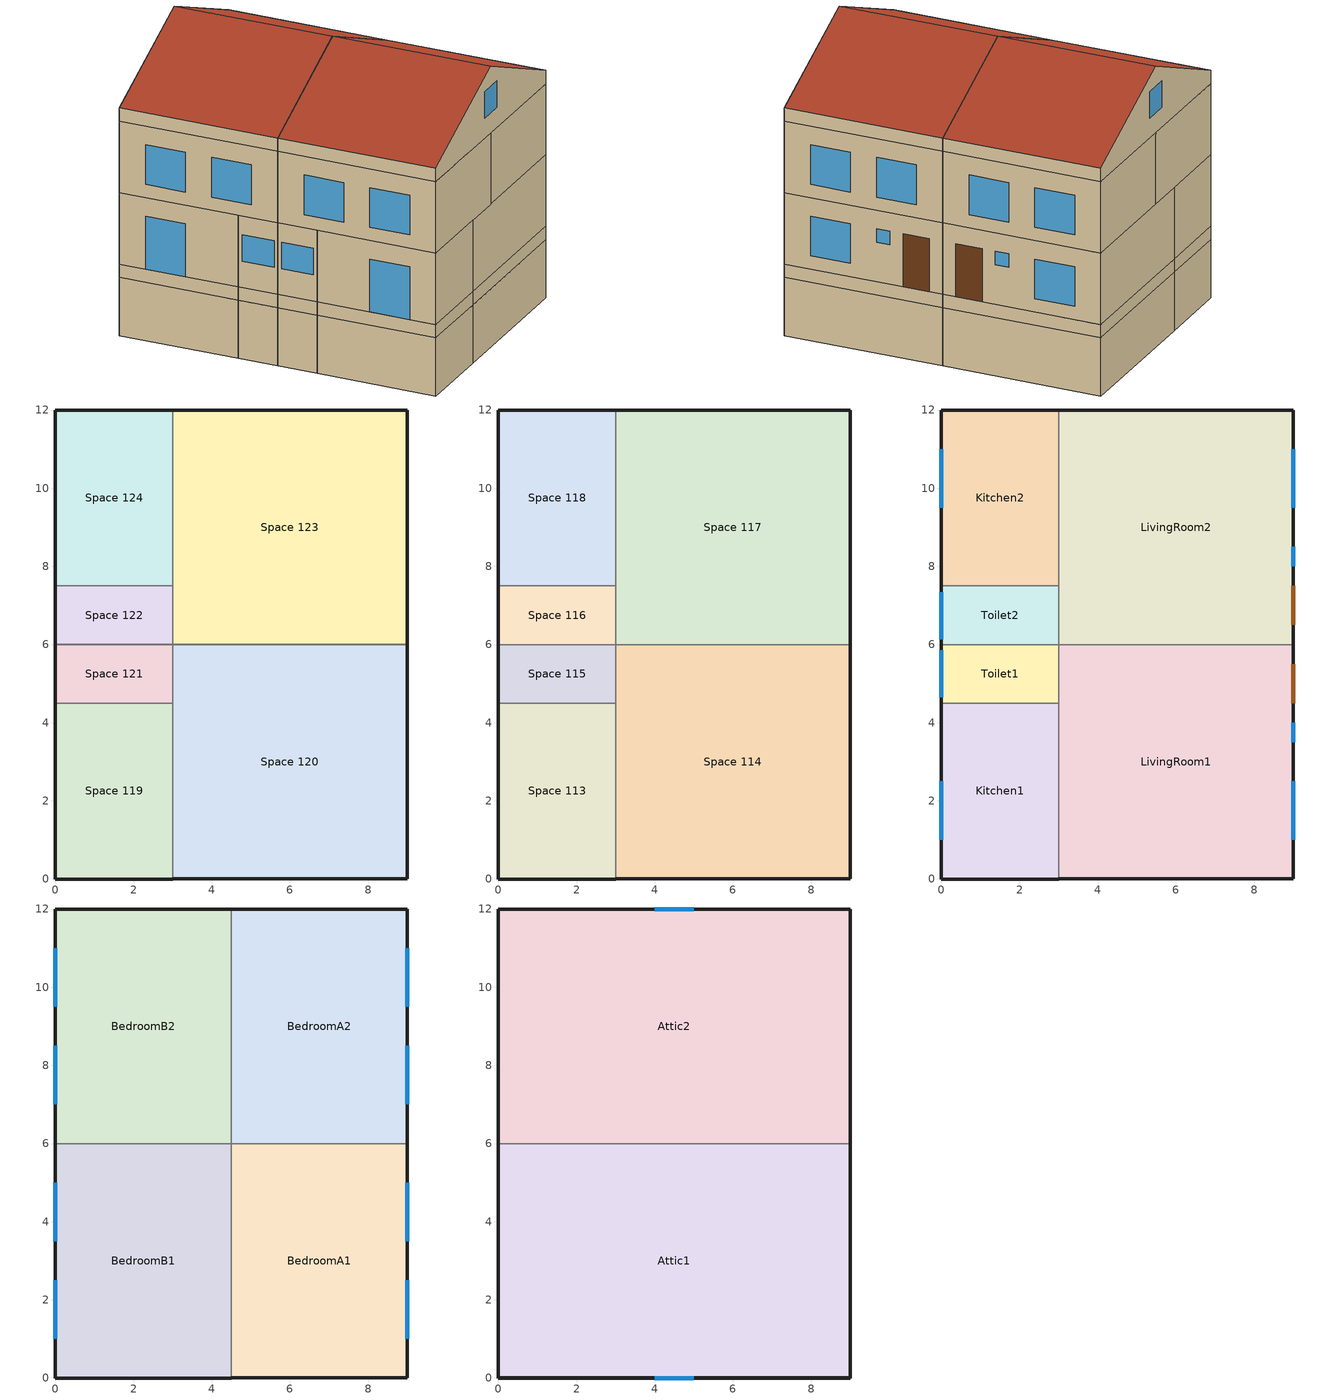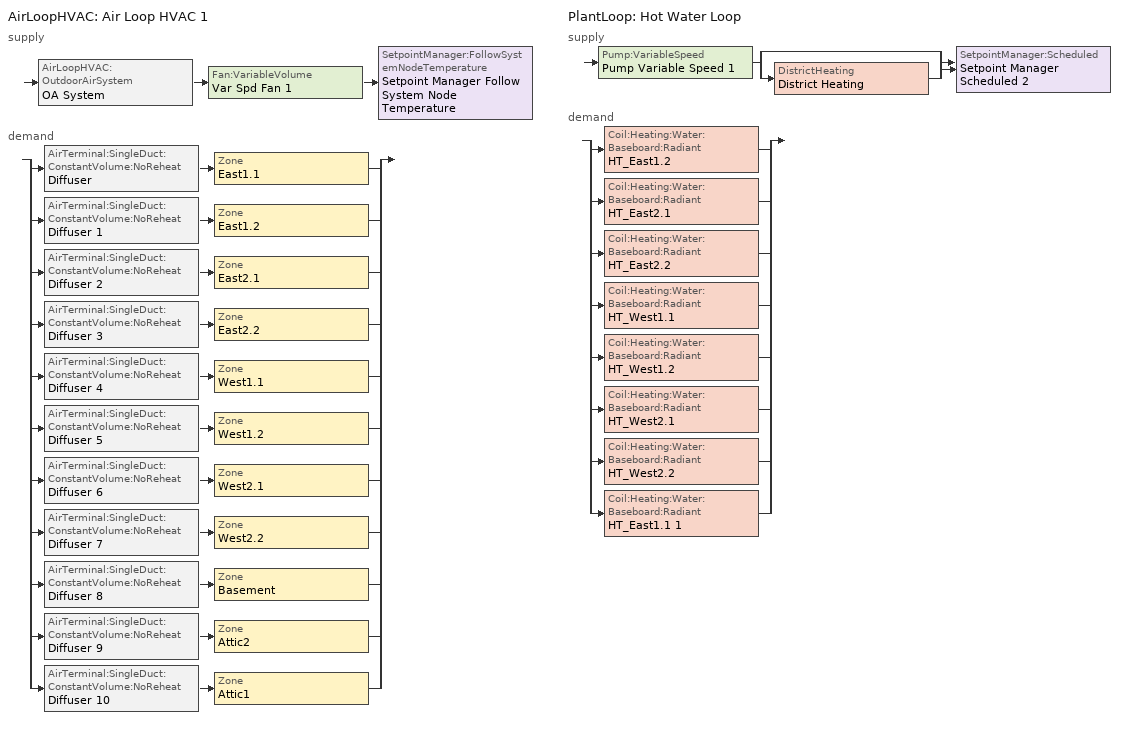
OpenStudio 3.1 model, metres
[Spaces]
Space 119
 floor ground: 3,4.5 3,0 0,0 0,4.5 z-2.2
 wall outside: 0,4.5 0,0 3,0 z-2.2:0
 wall to Space 121: 3,4.5 0,4.5 z-2.2:0
 wall to Space 120: 3,0 3,4.5 z-2.2:0
Space 120
 floor ground: 9,6 9,0 3,0 3,6 z-2.2
 wall outside: 3,0 9,0 9,6 z-2.2:0
 wall to Space 121: 3,6 3,4.5 z-2.2:0
 wall to Space 123: 9,6 3,6 z-2.2:0
Space 121
 floor ground: 3,6 3,4.5 0,4.5 0,6 z-2.2
 wall outside: 0,6 0,4.5 z-2.2:0
 wall to Space 122: 3,6 0,6 z-2.2:0
Space 122
 floor ground: 3,7.5 3,6 0,6 0,7.5 z-2.2
 wall outside: 0,7.5 0,6 z-2.2:0
 wall to Space 123: 3,6 3,7.5 z-2.2:0
 wall to Space 124: 3,7.5 0,7.5 z-2.2:0
Space 123
 floor ground: 9,12 9,6 3,6 3,12 z-2.2
 wall outside: 9,6 9,12 3,12 z-2.2:0
 wall to Space 124: 3,12 3,7.5 z-2.2:0
Space 124
 floor ground: 3,12 3,7.5 0,7.5 0,12 z-2.2
 wall outside: 3,12 0,12 0,7.5 z-2.2:0
Space 113
 floor to Space 119: 3,4.5 3,0 0,0 0,4.5 z0
 wall outside: 0,4.5 0,0 3,0 z0:0.5
 wall to Space 115: 3,4.5 0,4.5 z0:0.5
 wall to Space 114: 3,0 3,4.5 z0:0.5
Space 114
 floor to Space 120: 9,6 9,0 3,0 3,6 z0
 wall outside: 3,0 9,0 9,6 z0:0.5
 wall to Space 115: 3,6 3,4.5 z0:0.5
 wall to Space 117: 9,6 3,6 z0:0.5
Space 115
 floor to Space 121: 3,6 3,4.5 0,4.5 0,6 z0
 wall outside: 0,6 0,4.5 z0:0.5
 wall to Space 116: 3,6 0,6 z0:0.5
Space 116
 floor to Space 122: 3,7.5 3,6 0,6 0,7.5 z0
 wall outside: 0,7.5 0,6 z0:0.5
 wall to Space 117: 3,6 3,7.5 z0:0.5
 wall to Space 118: 3,7.5 0,7.5 z0:0.5
Space 117
 floor to Space 123: 9,12 9,6 3,6 3,12 z0
 wall outside: 9,6 9,12 3,12 z0:0.5
 wall to Space 118: 3,12 3,7.5 z0:0.5
Space 118
 floor to Space 124: 3,12 3,7.5 0,7.5 0,12 z0
 wall outside: 3,12 0,12 0,7.5 z0:0.5
LivingRoom1
 floor to Space 114: 9,6 9,0 3,0 3,6 z0.5
 wall outside: 3,0 9,0 9,6 z0.5:3.2
 wall to Kitchen1: 3,4.5 3,0 z0.5:3.2
 wall to Toilet1: 3,6 3,4.5 z0.5:3.2
 wall to LivingRoom2: 9,6 3,6 z0.5:3.2
 window: 9,3.5 9,4 z2:2.5; 9,1 9,2.5 z1:2.5
 door: 9,4.5 9,5.5 z0.5:2.5
 roof outside: 9,0 9,6 3,6 3,0 z3.2
Kitchen1
 floor to Space 113: 3,4.5 3,0 0,0 0,4.5 z0.5
 wall outside: 0,4.5 0,0 3,0 z0.5:3.2
 wall to Toilet1: 3,4.5 0,4.5 z0.5:3.2
 window: 0,2.5 0,1 z0.5:2.5
 roof outside: 3,0 3,4.5 0,4.5 0,0 z3.2
Toilet1
 floor to Space 115: 3,6 3,4.5 0,4.5 0,6 z0.5
 wall outside: 0,6 0,4.5 z0.5:3.2
 wall to Toilet2: 3,6 0,6 z0.5:3.2
 window: 0,5.85 0,4.65 z1.5:2.5
 roof outside: 3,4.5 3,6 0,6 0,4.5 z3.2
Toilet2
 floor to Space 116: 3,7.5 3,6 0,6 0,7.5 z0.5
 wall outside: 0,7.5 0,6 z0.5:3.2
 wall to Kitchen2: 3,7.5 0,7.5 z0.5:3.2
 wall to LivingRoom2: 3,6 3,7.5 z0.5:3.2
 window: 0,7.34 0,6.14 z1.5:2.5
 roof outside: 3,6 3,7.5 0,7.5 0,6 z3.2
LivingRoom2
 floor to Space 117: 9,12 9,6 3,6 3,12 z0.5
 wall outside: 9,6 9,12 3,12 z0.5:3.2
 wall to Kitchen2: 3,12 3,7.5 z0.5:3.2
 window: 9,9.5 9,11 z1:2.5; 9,8 9,8.5 z2:2.5
 door: 9,6.5 9,7.5 z0.5:2.5
 roof outside: 9,6 9,12 3,12 3,6 z3.2
Kitchen2
 floor to Space 118: 3,12 3,7.5 0,7.5 0,12 z0.5
 wall outside: 3,12 0,12 0,7.5 z0.5:3.2
 window: 0,11 0,9.5 z0.5:2.5
 roof outside: 3,7.5 3,12 0,12 0,7.5 z3.2
BedroomB1
 floor ground: 4.5,6 4.5,0 0,0 0,6 z3.2
 wall outside: 0,6 0,0 4.5,0 z3.2:5.9
 wall to BedroomB2: 4.5,6 0,6 z3.2:5.9
 wall to BedroomA1: 4.5,0 4.5,6 z3.2:5.9
 window: 0,5 0,3.5 / 0,2.5 0,1 z3.7:5.2
 roof outside: 4.5,0 4.5,6 0,6 0,0 z5.9
BedroomA1
 floor ground: 9,6 9,0 4.5,0 4.5,6 z3.2
 wall outside: 4.5,0 9,0 9,6 z3.2:5.9
 wall to BedroomA2: 9,6 4.5,6 z3.2:5.9
 window: 9,1 9,2.5 / 9,3.5 9,5 z3.7:5.2
 roof outside: 9,0 9,6 4.5,6 4.5,0 z5.9
BedroomB2
 floor ground: 4.5,12 4.5,6 0,6 0,12 z3.2
 wall outside: 4.5,12 0,12 0,6 z3.2:5.9
 wall to BedroomA2: 4.5,6 4.5,12 z3.2:5.9
 window: 0,11 0,9.5 / 0,8.5 0,7 z3.7:5.2
 roof outside: 4.5,6 4.5,12 0,12 0,6 z5.9
BedroomA2
 floor ground: 9,12 9,6 4.5,6 4.5,12 z3.2
 wall outside: 9,6 9,12 4.5,12 z3.2:5.9
 window: 9,7 9,8.5 / 9,9.5 9,11 z3.7:5.2
 roof outside: 9,6 9,12 4.5,12 4.5,6 z5.9
Attic2
 floor ground: 9,12 9,6 0,6 0,12 z5.9
 wall outside: 9,6 9,12 / 0,12 0,6 z5.9:6.4; 4.5,12,8.4 9,12,6.4 9,12,5.9 0,12,5.9 0,12,6.4
 wall to Attic1: 4.5,6,8.4 0,6,6.4 0,6,5.9 9,6,5.9 9,6,6.4
 window: 5,12 4,12 z6.65:7.65
 roof outside: 4.5,6,8.4 9,6,6.4 9,12,6.4 4.5,12,8.4; 4.5,12,8.4 0,12,6.4 0,6,6.4 4.5,6,8.4
Attic1
 floor ground: 9,6 9,0 0,0 0,6 z5.9
 wall outside: 0,6 0,0 / 9,0 9,6 z5.9:6.4; 4.5,0,8.4 0,0,6.4 0,0,5.9 9,0,5.9 9,0,6.4
 window: 4,0 5,0 z6.65:7.65
 roof outside: 4.5,6,8.4 0,6,6.4 0,0,6.4 4.5,0,8.4; 4.5,0,8.4 9,0,6.4 9,6,6.4 4.5,6,8.4
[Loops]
AirLoopHVAC 'Air Loop HVAC 1'
 supply: AirLoopHVAC:OutdoorAirSystem 'OA System' > Fan:VariableVolume 'Var Spd Fan 1' > SetpointManager:FollowSystemNodeTemperature 'Setpoint Manager Follow System Node Temperature'
 demand: split
  | AirTerminal:SingleDuct:ConstantVolume:NoReheat 'Diffuser' > Zone 'East1.1'
  | AirTerminal:SingleDuct:ConstantVolume:NoReheat 'Diffuser 1' > Zone 'East1.2'
  | AirTerminal:SingleDuct:ConstantVolume:NoReheat 'Diffuser 2' > Zone 'East2.1'
  | AirTerminal:SingleDuct:ConstantVolume:NoReheat 'Diffuser 3' > Zone 'East2.2'
  | AirTerminal:SingleDuct:ConstantVolume:NoReheat 'Diffuser 4' > Zone 'West1.1'
  | AirTerminal:SingleDuct:ConstantVolume:NoReheat 'Diffuser 5' > Zone 'West1.2'
  | AirTerminal:SingleDuct:ConstantVolume:NoReheat 'Diffuser 6' > Zone 'West2.1'
  | AirTerminal:SingleDuct:ConstantVolume:NoReheat 'Diffuser 7' > Zone 'West2.2'
  | AirTerminal:SingleDuct:ConstantVolume:NoReheat 'Diffuser 8' > Zone 'Basement'
  | AirTerminal:SingleDuct:ConstantVolume:NoReheat 'Diffuser 9' > Zone 'Attic2'
  | AirTerminal:SingleDuct:ConstantVolume:NoReheat 'Diffuser 10' > Zone 'Attic1'
PlantLoop 'Hot Water Loop'
 supply: Pump:VariableSpeed 'Pump Variable Speed 1' > split
  | bypass
  | DistrictHeating 'District Heating'
  join > SetpointManager:Scheduled 'Setpoint Manager Scheduled 2'
 demand: split
  | Coil:Heating:Water:Baseboard:Radiant 'HT_East1.2'
  | Coil:Heating:Water:Baseboard:Radiant 'HT_East2.1'
  | Coil:Heating:Water:Baseboard:Radiant 'HT_East2.2'
  | Coil:Heating:Water:Baseboard:Radiant 'HT_West1.1'
  | Coil:Heating:Water:Baseboard:Radiant 'HT_West1.2'
  | Coil:Heating:Water:Baseboard:Radiant 'HT_West2.1'
  | Coil:Heating:Water:Baseboard:Radiant 'HT_West2.2'
  | Coil:Heating:Water:Baseboard:Radiant 'HT_East1.1 1'
[Site]
FRANKFURT AM MAIN: Latitude {deg}=50.05; Longitude {deg}=8.6; Time Zone {hr}=1; Elevation {m}=113
[ClimateZones]
Climate Zone Institution Name 1=ASHRAE; Climate Zone Document Name 1=ANSI/ASHRAE Standard 169; Climate Zone Document Year 1=2006; Climate Zone Institution Name 2=CEC; Climate Zone Document Name 2=California Climate Zone Descriptions; Climate Zone Document Year 2=1995
[Building]
Building 1: Default Construction Set=NonRenovated Building
[SizingPeriod:DesignDay] Barometric Pressure {Pa}=99975; Sky Clearness=0; Rain Indicator=0; Snow Indicator=0; Day of Month=21; Daylight Saving Time Indicator=0; Dry-Bulb Temperature Range Modifier Type=DefaultMultipliers
Name | Maximum Dry-Bulb Temperature {C} | Daily Dry-Bulb Temperature Range {deltaC} | Humidity Indicating Conditions at Maximum Dry-Bulb | Wind Speed {m/s} | Wind Direction {deg} | Month | Day Type | Humidity Indicating Type | Solar Model Indicator | ASHRAE Taub | ASHRAE Taud
FRANKFURT AM MAIN Ann Htg 99.6% Condns DB | -10.5 | 0 | -10.5 | 3.2 | 30 | 1 | WinterDesignDay | Wetbulb | ASHRAEClearSky
FRANKFURT AM MAIN Ann Hum_n 99.6% Condns DP=>MCDB | -8.4 | 0 | -14.3 | 3.2 | 30 | 1 | WinterDesignDay | Dewpoint | ASHRAEClearSky
FRANKFURT AM MAIN Ann Htg Wind 99.6% Condns WS=>MCDB | 9.2 | 0 | 9.2 | 12.6 | 30 | 1 | WinterDesignDay | Wetbulb | ASHRAEClearSky
FRANKFURT AM MAIN Ann Clg .4% Condns DB=>MWB | 30.8 | 10.6 | 19.2 | 3.7 | 210 | 7 | SummerDesignDay | Wetbulb | ASHRAETau | 0.467 | 1.949
FRANKFURT AM MAIN Ann Clg .4% Condns WB=>MDB | 27.6 | 10.6 | 20.6 | 3.7 | 210 | 7 | SummerDesignDay | Wetbulb | ASHRAETau | 0.467 | 1.949
FRANKFURT AM MAIN Ann Clg .4% Condns DP=>MDB | 22.4 | 10.6 | 18.5 | 3.7 | 210 | 7 | SummerDesignDay | Dewpoint | ASHRAETau | 0.467 | 1.949
FRANKFURT AM MAIN Ann Clg .4% Condns Enth=>MDB | 27.5 | 10.6 | 59700 | 3.7 | 210 | 7 | SummerDesignDay | Enthalpy | ASHRAETau | 0.467 | 1.949
[Material]
Name | Roughness | Thickness {m} | Conductivity {W/m-K} | Density {kg/m3} | Specific Heat {J/kg-K} | Thermal Absorptance | Solar Absorptance | Visible Absorptance
FloorTiles(CeramicWhite) | Smooth | 0.01 | 1.6 | 2410 | 720
AcousticLayer (Polyurethan) | Smooth | 0.005 | 0.03 | 30 | 1350
Reinforced concrete | Smooth | 0.125 | 2.3 | 2300 | 1400
plaster | Smooth | 0.01 | 1.163 | 1856 | 1400
hollow bricks (External walls) | MediumRough | 0.4 | 0.68 | 1850 | 840
hollow bricks (Internal walls) | MediumRough | 0.1 | 0.68 | 1850 | 840
Phenolyc Foam (Ceiling 2cm) | Smooth | 0.02 | 0.02 | 100 | 1350
Plywood | MediumSmooth | 0.035 | 0.217 | 5970 | 9423.97 | 0.9 | 0.6 | 0.6
Phenolyc Foam (Roof 5cm) | Smooth | 0.05 | 0.02 | 100 | 1350
Phenolyc Foam (Walls Ext 1cm) | Smooth | 0.01 | 0.02 | 100 | 1350
[Construction]
Ceilings: FloorTiles(CeramicWhite), AcousticLayer (Polyurethan), Phenolyc Foam (Ceiling 2cm), Reinforced concrete, plaster
Floor: plaster, Reinforced concrete, Phenolyc Foam (Ceiling 2cm), AcousticLayer (Polyurethan), FloorTiles(CeramicWhite)
Walls Internal: plaster, hollow bricks (Internal walls), plaster
Walls External: plaster, Phenolyc Foam (Walls Ext 1cm), hollow bricks (External walls), plaster
Roof: Reinforced concrete, Phenolyc Foam (Roof 5cm), plaster
Door: Plywood
Windows Old: Clear 3mm 1, Gap_1_W_0_121, Clear 3mm 3
[WindowMaterial:Glazing] Optical Data Type=SpectralAverage; Thickness {m}=0.003; Solar Transmittance at Normal Incidence=0.837; Front Side Solar Reflectance at Normal Incidence=0.075; Visible Transmittance at Normal Incidence=0.898; Front Side Visible Reflectance at Normal Incidence=0.081; Infrared Transmittance at Normal Incidence=0; Front Side Infrared Hemispherical Emissivity=0.84; Back Side Infrared Hemispherical Emissivity=0.84; Conductivity {W/m-K}=0.9; Dirt Correction Factor for Solar and Visible Transmittance=1; Solar Diffusing=No
Name | Back Side Solar Reflectance at Normal Incidence | Back Side Visible Reflectance at Normal Incidence
Clear 3mm 1 | 0 | 0
Clear 3mm 3 | 0.075 | 0.081
[WindowMaterial:Gas]
Gap_1_W_0_121: Gas Type=Air; Thickness {m}=0.012
[DefaultConstructionSet]
NonRenovated Building: Default Exterior Surface Constructions=Default Surface Constructions 1; Default Interior Surface Constructions=Default Surface Constructions 2; Default Ground Contact Surface Constructions=Default Surface Constructions 3; Default Exterior SubSurface Constructions=Default Sub Surface Constructions 1; Default Interior SubSurface Constructions=Default Sub Surface Constructions 2
[DefaultSurfaceConstructions]
Name | Floor Construction | Wall Construction | Roof Ceiling Construction
Default Surface Constructions 1; Default Surface Constructions 3 | Roof | Walls External | Roof
Default Surface Constructions 2 | Floor | Walls Internal | Ceilings
[DefaultSubSurfaceConstructions] Fixed Window Construction=Windows Old; Operable Window Construction=Windows Old; Door Construction=Door
Name | Glass Door Construction
Default Sub Surface Constructions 1 | Windows Old
Default Sub Surface Constructions 2
[BuildingStory]
Name | Nominal Z Coordinate {m} | Nominal Floor to Floor Height {m}
Building Story 1 | 0 | 3.048
Building Story 2 | 0 | 3
Building Story 3 | 0 | 2.7
Basement
[Space]
Name | Building Story | Thermal Zone | Design Specification Outdoor Air Object | Part of Total Floor Area
LivingRoom1 | Building Story 1 | East1.1 | Outdoor Air
Kitchen1; Toilet1 | Building Story 1 | West1.1 | Outdoor Air
Toilet2; Kitchen2 | Building Story 1 | West2.1 | Outdoor Air
LivingRoom2 | Building Story 1 | East2.1 | Outdoor Air
BedroomB1 | Building Story 2 | West1.2 | Outdoor Air
BedroomA1 | Building Story 2 | East1.2 | Outdoor Air
BedroomB2 | Building Story 2 | West2.2 | Outdoor Air
BedroomA2 | Building Story 2 | East2.2 | Outdoor Air
Attic2 | Building Story 3 | Attic2 | Attic | No
Attic1 | Building Story 3 | Attic1 | Attic | No
Space 113; Space 114; Space 115; Space 116; Space 117; Space 118; Space 119; Space 120; Space 121; Space 122; Space 123; Space 124 | Basement | Basement | Attic | No
[ThermalZone] Use Ideal Air Loads=No
Name | Thermostat
West1.1 | Thermostat Setpoint Dual Setpoint 4
West1.2 | Thermostat Setpoint Dual Setpoint 2
West2.1 | Thermostat Setpoint Dual Setpoint 7
West2.2 | Thermostat Setpoint Dual Setpoint 3
East1.1 | Thermostat Setpoint Dual Setpoint 1
East1.2 | Thermostat Setpoint Dual Setpoint 6
East2.1 | Thermostat Setpoint Dual Setpoint 5
East2.2 | Thermostat Setpoint Dual Setpoint 8
Attic1; Attic2; Basement
[Sizing:Zone] Zone Cooling Design Supply Air Temperature Input Method=SupplyAirTemperature; Zone Cooling Design Supply Air Temperature {C}=14; Zone Cooling Design Supply Air Temperature Difference {deltaC}=11.11; Zone Heating Design Supply Air Temperature Input Method=SupplyAirTemperature; Zone Heating Design Supply Air Temperature {C}=40; Zone Heating Design Supply Air Temperature Difference {deltaC}=11.11; Zone Cooling Design Supply Air Humidity Ratio {kg-H2O/kg-air}=0.0085; Zone Heating Design Supply Air Humidity Ratio {kg-H2O/kg-air}=0.008; Cooling Design Air Flow Method=DesignDay; Heating Design Air Flow Method=DesignDay; Account for Dedicated Outdoor Air System=No; Dedicated Outdoor Air System Control Strategy=NeutralSupplyAir; Dedicated Outdoor Air Low Setpoint Temperature for Design {C}=autosize; Dedicated Outdoor Air High Setpoint Temperature for Design {C}=autosize
West1.1; West1.2; West2.1; West2.2; East1.1; East1.2; East2.1; East2.2; Attic1; Attic2; Basement
[Zone equipment]
West1.1: Diffuser 4, Convective_water_West1.1
West1.2: Diffuser 5, Convective_water_West1.2
West2.1: Diffuser 6, Convective_water_West2.1
West2.2: Diffuser 7, Convective_water_West2.2
East1.1: Diffuser, Convective_water_East1.1
East1.2: Diffuser 1, Convective_water_East1.2
East2.1: Diffuser 2, Convective_water_East2.1
East2.2: Diffuser 3, Convective_water_East2.2
Attic1: Diffuser 10
Attic2: Diffuser 9
Basement: Diffuser 8
[ThermostatSetpoint:DualSetpoint] Heating Setpoint Temperature Schedule=Heating; Cooling Setpoint Temperature Schedule=Cooling
Thermostat Setpoint Dual Setpoint 1; Thermostat Setpoint Dual Setpoint 2; Thermostat Setpoint Dual Setpoint 3; Thermostat Setpoint Dual Setpoint 4; Thermostat Setpoint Dual Setpoint 5; Thermostat Setpoint Dual Setpoint 6; Thermostat Setpoint Dual Setpoint 7; Thermostat Setpoint Dual Setpoint 8
[DesignSpecification:OutdoorAir] Outdoor Air Method=Maximum; Outdoor Air Flow Air Changes per Hour {1/hr}=0.6; Outdoor Air Flow Rate Fraction Schedule=Always On Discrete
Name | Outdoor Air Flow per Person {m3/s-person} | Outdoor Air Flow per Floor Area {m3/s-m2} | Outdoor Air Flow Rate {m3/s}
Attic | 0
Outdoor Air |  | 0 | 0
[AirLoopHVAC]
Air Loop HVAC 1: Availability Schedule=Always On Discrete; Design Supply Air Flow Rate {m3/s}=autosize; Design Return Air Flow Fraction of Supply Air Flow=1
[Sizing:System]
Air Loop HVAC 1: Type of Load to Size On=VentilationRequirement; Design Outdoor Air Flow Rate {m3/s}=Autosize; Central Heating Maximum System Air Flow Ratio=1; Preheat Design Temperature {C}=7; Preheat Design Humidity Ratio {kg-H2O/kg-Air}=0.008; Precool Design Temperature {C}=12.8; Precool Design Humidity Ratio {kg-H2O/kg-Air}=0.008; Central Cooling Design Supply Air Temperature {C}=12.8; Central Heating Design Supply Air Temperature {C}=16.7; Sizing Option=NonCoincident; 100% Outdoor Air in Cooling=Yes; 100% Outdoor Air in Heating=Yes; Central Cooling Design Supply Air Humidity Ratio {kg-H2O/kg-Air}=0.0085; Central Heating Design Supply Air Humidity Ratio {kg-H2O/kg-Air}=0.008; Cooling Design Air Flow Method=DesignDay; Cooling Design Air Flow Rate {m3/s}=0; Heating Design Air Flow Method=DesignDay; Heating Design Air Flow Rate {m3/s}=0; System Outdoor Air Method=ZoneSum; Zone Maximum Outdoor Air Fraction=1; Cooling Supply Air Flow Rate Per Floor Area {m3/s-m2}=0.00996765; Cooling Fraction of Autosized Cooling Supply Air Flow Rate=1; Cooling Supply Air Flow Rate Per Unit Cooling Capacity {m3/s-W}=3.94755e-05; Heating Supply Air Flow Rate Per Floor Area {m3/s-m2}=0.00996765; Heating Fraction of Autosized Heating Supply Air Flow Rate=1; Heating Fraction of Autosized Cooling Supply Air Flow Rate=1; Heating Supply Air Flow Rate Per Unit Heating Capacity {m3/s-W}=3.15882e-05; Cooling Design Capacity Method=CoolingDesignCapacity; Cooling Design Capacity {W}=autosize; Cooling Design Capacity Per Floor Area {W/m2}=234.7; Fraction of Autosized Cooling Design Capacity=1; Heating Design Capacity Method=HeatingDesignCapacity; Heating Design Capacity {W}=autosize; Heating Design Capacity Per Floor Area {W/m2}=157; Fraction of Autosized Heating Design Capacity=1; Central Cooling Capacity Control Method=OnOff
[AirLoopHVAC:OutdoorAirSystem]
OA System: Controller=Outdoor Air Controller
[Controller:OutdoorAir]
Outdoor Air Controller: Minimum Outdoor Air Flow Rate {m3/s}=Autosize; Maximum Outdoor Air Flow Rate {m3/s}=Autosize; Economizer Control Type=NoEconomizer; Economizer Control Action Type=ModulateFlow; Economizer Maximum Limit Dry-Bulb Temperature {C}=28; Economizer Maximum Limit Enthalpy {J/kg}=64000; Economizer Minimum Limit Dry-Bulb Temperature {C}=-100; Lockout Type=NoLockout; Minimum Limit Type=FixedMinimum; Controller Mechanical Ventilation=Controller Mechanical Ventilation 1; High Humidity Control=No; Heat Recovery Bypass Control Type=BypassWhenOAFlowGreaterThanMinimum
[Controller:MechanicalVentilation]
Controller Mechanical Ventilation 1: Availability Schedule=Always On Discrete hvac_library; System Outdoor Air Method=ZoneSum
[Fan:VariableVolume] Availability Schedule=Always On Discrete hvac_library; Fan Efficiency=0.6045; Pressure Rise {Pa}=1017.592; Maximum Flow Rate {m3/s}=Autosize; Fan Power Minimum Flow Rate Input Method=FixedFlowRate; Fan Power Minimum Flow Fraction=0; Fan Power Minimum Air Flow Rate {m3/s}=0; Motor Efficiency=0.93; Motor In Airstream Fraction=1; Fan Power Coefficient 1=0.0407599; Fan Power Coefficient 2=0.088045; Fan Power Coefficient 3=-0.0729261; Fan Power Coefficient 4=0.94374; Fan Power Coefficient 5=0
Var Spd Fan; Var Spd Fan 1
[SetpointManager:FollowSystemNodeTemperature]
Setpoint Manager Follow System Node Temperature: Control Variable=Temperature; Reference Temperature Type=NodeDryBulb; Offset Temperature Difference {deltaC}=0; Maximum Limit Setpoint Temperature {C}=100; Minimum Limit Setpoint Temperature {C}=0
[AirTerminal:SingleDuct:ConstantVolume:NoReheat] Availability Schedule=Always On Discrete hvac_library; Maximum Air Flow Rate {m3/s}=Autosize
Diffuser 1; Diffuser 2; Diffuser 3; Diffuser 4; Diffuser 5; Diffuser 6; Diffuser 7; Diffuser; Diffuser 8; Diffuser 9; Diffuser 10
[PlantLoop]
Hot Water Loop: Fluid Type=Water; Glycol Concentration=0; Plant Loop Volume {m3}=Autocalculate; Load Distribution Scheme=Optimal
[Sizing:Plant]
Hot Water Loop: Loop Type=Heating; Design Loop Exit Temperature {C}=60; Loop Design Temperature Difference {deltaC}=20; Sizing Option=NonCoincident; Zone Timesteps in Averaging Window=1; Coincident Sizing Factor Mode=None
[Pump:VariableSpeed]
Pump Variable Speed 1: Pump Control Type=Intermittent; Skin Loss Radiative Fraction=0.5; Design Power Sizing Method=PowerPerFlowPerPressure; Design Electric Power per Unit Flow Rate {W/(m3/s)}=348701.1; Design Shaft Power per Unit Flow Rate per Unit Head {W-s/m3-Pa}=1.28205; Design Minimum Flow Rate Fraction=0
[SetpointManager:Scheduled]
Setpoint Manager Scheduled 2: Control Variable=Temperature; Schedule=Hot_Water_Temperature
[DistrictHeating]
District Heating: Nominal Capacity {W}=1000000
[ZoneHVAC:Baseboard:RadiantConvective:Water] Availability Schedule=Always On Discrete hvac_library; Fraction Radiant=0.3; Fraction of Radiant Energy Incident on People=0.3
Name | Heating Coil
Convective_water_West1.1 | HT_West1.1
Convective_water_West2.1 | HT_West2.1
Convective_water_East1.2 | HT_East1.2
Convective_water_East2.2 | HT_East2.2
Convective_water_West1.2 | HT_West1.2
Convective_water_West2.2 | HT_West2.2
Convective_water_East2.1 | HT_East2.1
Convective_water_East1.1 | HT_East1.1 1
[Coil:Heating:Water:Baseboard:Radiant] Rated Average Water Temperature {C}=72.5; Heating Design Capacity Method=HeatingDesignCapacity; Heating Design Capacity Per Floor Area {W/m2}=0; Fraction of Autosized Heating Design Capacity=1; Convergence Tolerance=0.001
Name | Rated Water Mass Flow Rate {kg/s} | Heating Design Capacity {W} | Maximum Water Flow Rate {m3/s}
HT_West1.1; HT_West2.1 | 0.02 | 1258 | 4e-05
HT_East1.2; HT_East2.2; HT_West1.2; HT_West2.2 | 0.0255 | 1599 | 5.1e-05
HT_East2.1 | 0.0322 | 2018 | 3.22e-05
HT_East1.1 1 | 0.02973 | 1866 | 5.946e-05
[Schedule:Ruleset]
Name | Default Day Schedule | Summer Design Day Schedule | Winter Design Day Schedule
Heating | Schedule Day 18
Cooling | Schedule Day 19
Hot_Water_Temperature | Hot_Water_Temperature_Default | Hot_Water_Temperature_Summer_Design_Day | Hot_Water_Temperature_Winter_Design_Day
[Schedule:Day]
Schedule Day 18: 24, 0, 16
Schedule Day 21; Schedule Day 20: 24, 0, 20
Schedule Day 19: 24, 0, 50
Schedule Day 22: 24, 0, 40
Hot_Water_Temperature_Default: 24, 0, 80
Hot_Water_Temperature_Summer_Design_Day; Hot_Water_Temperature_Winter_Design_Day: 24, 0, 67
[Schedule:Rule] Apply Sunday=Yes; Apply Monday=Yes; Apply Tuesday=Yes; Apply Wednesday=Yes; Apply Thursday=Yes; Apply Friday=Yes; Apply Saturday=Yes; Date Specification Type=DateRange
Name | Schedule Ruleset | Rule Order | Day Schedule | Start Month | Start Day | End Month | End Day
Jan-Apr | Heating | 0 | Schedule Day 21 | 1 | 1 | 6 | 30
Sept-Dec | Heating | 1 | Schedule Day 20 | 8 | 14 | 12 | 31
Schedule Rule 1 | Cooling | 0 | Schedule Day 22 | 6 | 1 | 8 | 31
[Schedule:Constant] Value=1
Always On Discrete; Always On Discrete hvac_library
